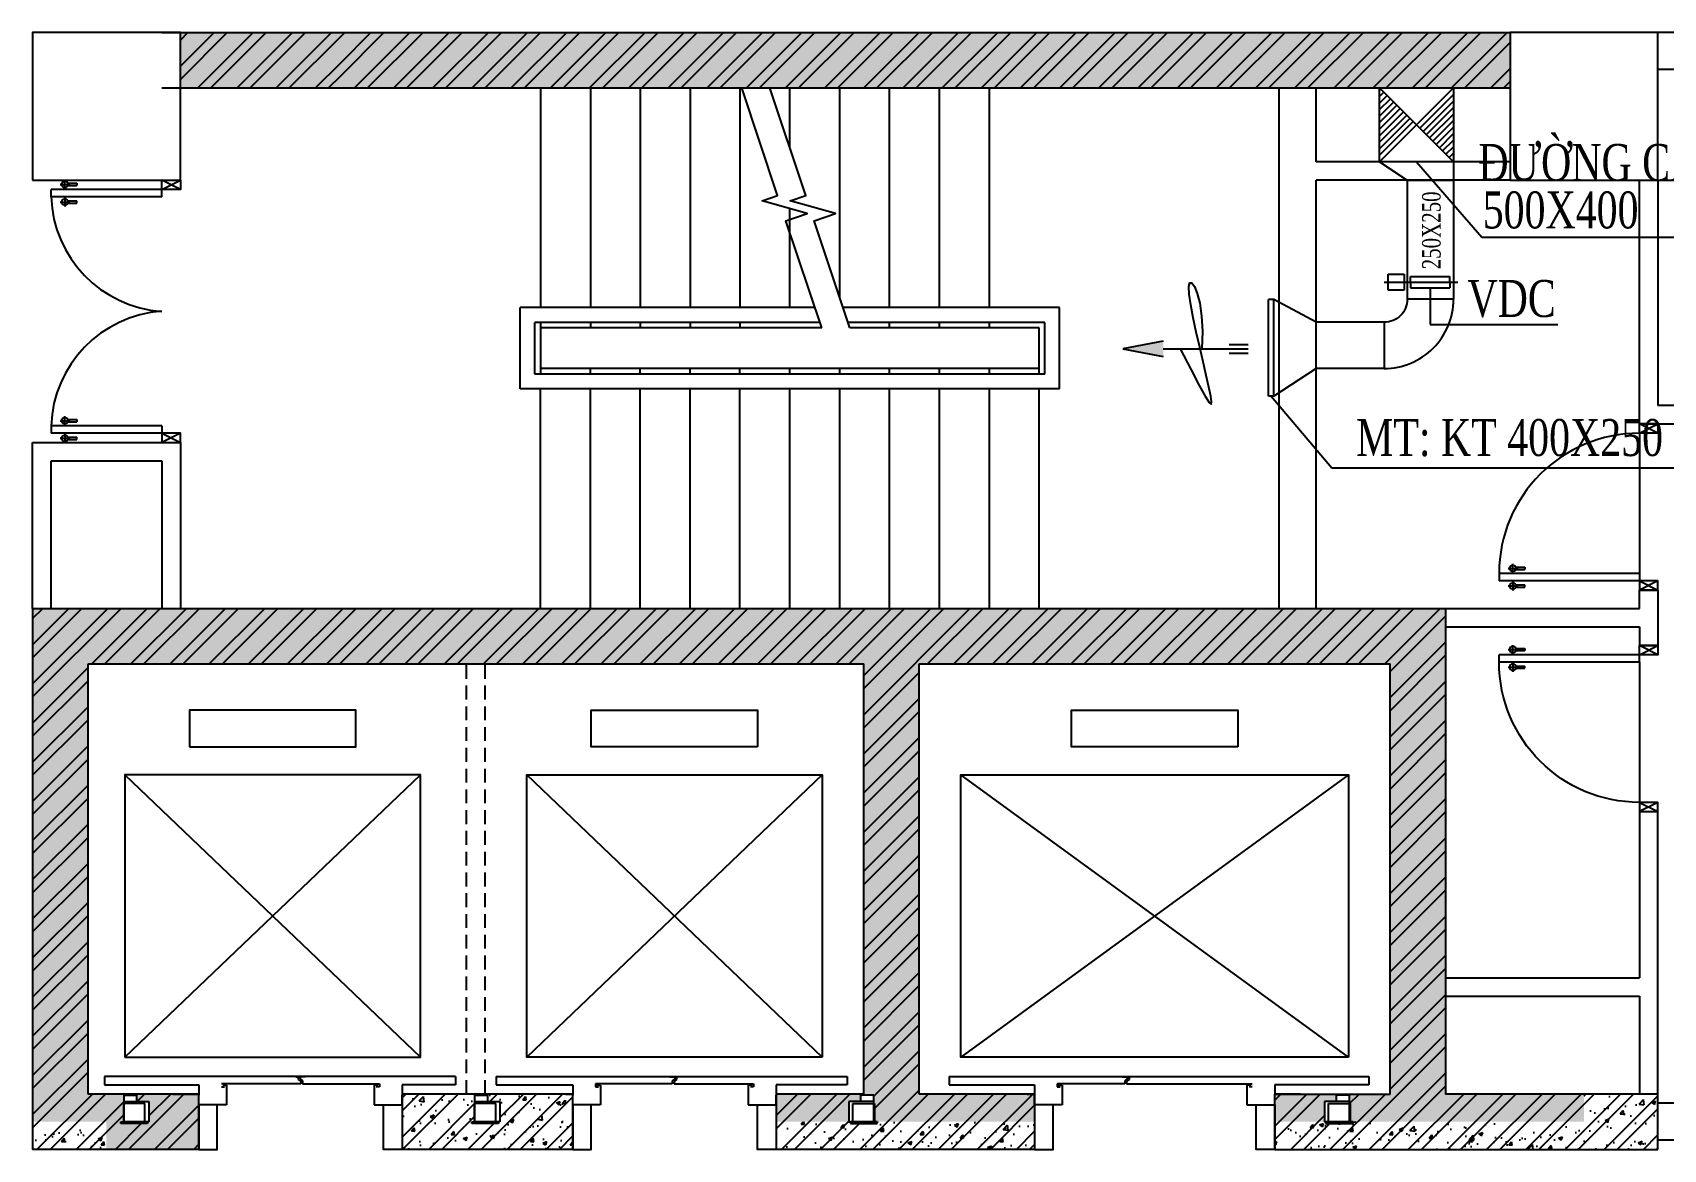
# Model space of a CAD drawing. Header units: metres. Extents: x 352651 to 1421851, y -87441 to -24441.
# Drawn here: x 559077 to 567907, y -54225 to -48175 of the extents above; entities that cross this region are included whole.
import ezdxf
from ezdxf.enums import TextEntityAlignment as Align

# ---------------------------------------------------------------- set-up
doc = ezdxf.new("R2010")
doc.units = ezdxf.units.M
doc.header["$LTSCALE"] = 300
doc.header["$MEASUREMENT"] = 0
doc.linetypes.add('DASHED2', pattern=[0.375, 0.25, -0.125])
for name, color, linetype in [('CUA', 8, 'CONTINUOUS'), ('CUAGIO', 2, 'CONTINUOUS'), ('HATCH', 145, 'CONTINUOUS'), ('KHUAT', 8, 'DASHED2'), ('THAY', 9, 'CONTINUOUS'), ('TUONG', 7, 'CONTINUOUS'), ('vach', 6, 'CONTINUOUS')]:
    doc.layers.add(name, color=color, linetype=linetype)
doc.styles.add('VNCC-RMD', font='vntimeh.shx', dxfattribs={"width": 0.75, "height": 300, "bigfont": 'vns.shx'})
pattern_1 = [(45, (87244.73, -347466.49), (-106.066017, 106.066017), []), (45, (87315.44, -347466.49), (-106.066017, 106.066017), [])]
pattern_2 = [(50, (87244.73, -347466.49), (215.178055, -18.82564), [22.5, -247.5]), (355, (87244.73, -347466.49), (-41.6254, 225.65764), [18, -198]), (100.4514, (87262.66, -347468.05), (173.552815, 206.83186), [19.12206, -210.34263]), (46.1842, (87244.73, -347406.49), (320.17231, -49.6557), [33.75, -371.25]), (96.6356, (87271.4, -347410.62), (280.39881, 292.23536), [28.68309, -315.5139]), (351.1842, (87244.73, -347406.5), (280.39858, 292.23558), [27, -297]), (21, (87274.73, -347421.49), (179.072116, -120.785667), [22.5, -247.5]), (326, (87274.73, -347421.49), (72.9946, 217.54501), [18, -198]), (71.4514, (87289.65, -347431.55), (252.06679, 96.75915), [19.12206, -210.34263]), (37.5, (87244.73, -347466.486), (3.647957, 99.868156), [0, -195.6, 0, -201, 0, -198.75]), (7.5, (87244.73, -347466.49), (78.920861, 118.323514), [0, -114.6, 0, -191.1, 0, -75.75]), (327.5, (87177.83, -347466.486), (160.146731, -6.766462), [0, -75, 0, -234, 0, -310.5]), (317.5, (87147.83, -347466.49), (174.95585, 30.031495), [0, -97.5, 0, -155.4, 0, -220.5])]

# ---------------------------------------------------------------- blocks, each defined once
blk = doc.blocks.new('c900')
at = {"layer": 'CUA', "ltscale": 0.2}
for p, q in [((22.3, 811.5), (22.3, 756.6)), ((50, 100), (50, 860)), ((90, 860), (50, 860)), ((90, 100), (90, 860)), ((117.7, 811.5), (117.7, 756.6)), ((46.9, 785.3), (-2.3, 785.3)), ((16.3, 769.1), (16.3, 719.8)), ((16.3, 719.8), (28.2, 719.8)), ((28.2, 769.1), (28.2, 719.8)), ((93.1, 785.3), (142.3, 785.3)), ((111.8, 769.1), (111.8, 719.8)), ((123.7, 719.8), (111.8, 719.8)), ((123.7, 769.1), (123.7, 719.8)), ((50, 100), (0, 0)), ((50, 0), (0, 100)), ((50, 0), (50, 100)), ((90, 100), (50, 100)), ((850, 0), (850, 100)), ((850, 0), (900, 100)), ((850, 100), (900, 0)), ((50, 0), (50, 0)), ((850, 0), (850, 0))]:
    blk.add_line(p, q, dxfattribs=at)
for points in [[(50, 100), (0, 100), (0, 0), (50, 0)], [(850, 100), (900, 100), (900, 0), (850, 0)]]:
    blk.add_lwpolyline(points, close=True, dxfattribs=at)
for centre in [(22.3, 785.3), (117.7, 785.3)]:
    blk.add_circle(centre, 17.3, dxfattribs=at)
blk.add_arc((90, 100), 760, 0, 90, dxfattribs=at)
blk = doc.blocks.new('cot1')
at = {"layer": 'vach'}
blk.add_lwpolyline([(-400, -400), (400, -400), (400, 400), (-400, 400)], close=True, dxfattribs=at)
blk = doc.blocks.new('tang ap cau thang')
at = {"layer": 'CUAGIO', "linetype": 'ByBlock', "ltscale": 1.5}
h = blk.add_hatch(dxfattribs=at)
h.set_pattern_fill('ANSI31', color=256, scale=200, style=0)
h.set_pattern_definition([(45, (0, 49505.64), (-17.6776695, 17.6776695), [])])
h.paths.add_polyline_path([(839475.9, 669.4), (839275.9, 469.4), (839475.9, 269.4)])
h.paths.add_polyline_path([(839075.9, 669.4), (839075.9, 269.4), (839275.9, 469.4)])
at = {"layer": 'CUAGIO'}
blk.add_hatch(color=1, dxfattribs=at).paths.add_polyline_path([(837685.1, -743.8), (837904.6, -702.8), (837904.6, -743.8), (837904.6, -784.8)])
at = {"layer": 'CUAGIO', "linetype": 'ByBlock', "ltscale": 1.5}
for p, q in [((839475.9, 669.4), (839075.9, 269.4)), ((839075.9, 669.4), (839475.9, 269.4))]:
    blk.add_line(p, q, dxfattribs=at)
at = {"layer": 'CUAGIO', "ltscale": 1.5}
for p, q in [((839075.9, 269.4), (839225.9, 169.4)), ((839475.9, 269.4), (839475.9, -474.9)), ((839225.9, 169.4), (839225.9, -474.9)), ((839225.9, 169.4), (839475.9, 169.4))]:
    blk.add_line(p, q, dxfattribs=at)
at = {"layer": 'CUAGIO', "color": 1}
for p, q in [((839122.5, -426.1), (839122.5, -338.7)), ((839122.5, -338.7), (839209.8, -338.7)), ((839209.8, -338.7), (839209.8, -426.1)), ((839242.9, -351.6), (839457, -351.6)), ((839242.9, -382.4), (839242.9, -351.6)), ((839457, -382.4), (839457, -351.6)), ((839101.2, -382.4), (839499.5, -382.4)), ((839209.8, -426.1), (839122.5, -426.1)), ((839242.9, -382.4), (839242.9, -413.2)), ((839242.9, -413.2), (839457, -413.2)), ((839457, -382.4), (839457, -413.2)), ((838503.2, -1000.4), (838503.2, -477.2)), ((837904.6, -702.8), (837685.1, -743.8)), ((837685.1, -743.8), (837904.6, -784.8)), ((837904.6, -743.8), (838364.3, -743.8)), ((838261.3, -720.9), (838364.3, -720.9)), ((838261.3, -766.7), (838364.3, -766.7))]:
    blk.add_line(p, q, dxfattribs=at)
at = {"layer": 'CUAGIO'}
for p, q in [((838474.1, -1000.4), (838474.1, -477.2)), ((838503.2, -477.2), (838474.1, -477.2)), ((838733.2, -599.9), (838503.2, -477.2)), ((838733.2, -849.9), (838733.2, -599.9)), ((839100.9, -599.9), (838733.2, -599.9)), ((838733.2, -849.9), (838503.2, -1000.4)), ((839100.9, -849.9), (838733.2, -849.9)), ((838503.2, -1000.4), (838474.1, -1000.4))]:
    blk.add_line(p, q, dxfattribs=at)
at = {"layer": 'CUAGIO', "ltscale": 1.5}
blk.add_lwpolyline([(839075.9, 669.4), (839475.9, 669.4), (839475.9, 269.4), (839075.9, 269.4)], close=True, dxfattribs=at)
at = {"layer": 'CUAGIO', "color": 1}
blk.add_lwpolyline([(837996.9, -743.8), (838055.1, -857.9), (838099.5, -943), (838131.5, -1000.9), (838152.4, -1033.6), (838163.6, -1043.1), (838166.3, -1031.4), (838162, -1000.4), (838152, -952.1), (838137.7, -888.9), (838120.5, -815), (838102.1, -735), (838083.8, -653.6), (838067.3, -575.4), (838054.1, -505), (838045.7, -447.1), (838043.6, -406.3), (838048.7, -386.3), (838059.4, -386.7), (838073.4, -406.2), (838088.5, -443.5), (838102.3, -497.2), (838112.6, -566), (838117, -648.7), (838113.4, -743.8)], dxfattribs=at)
at = {"layer": 'CUAGIO', "ltscale": 1.5}
blk.add_lwpolyline([(839100.9, -599.9), (839100.9, -849.9), (839100.9, -849.9, 0.414214), (839475.9, -474.9), (839475.9, -474.9), (839225.9, -474.9, -0.414214), (839100.9, -599.9)], format="xyb", close=True, dxfattribs=at)

msp = doc.modelspace()

# ---------------------------------------------------------------- hatches: boundary and pattern name
at = {"layer": 'HATCH', "linetype": 'Continuous'}
h = msp.add_hatch(dxfattribs=at)
h.set_pattern_fill('ANSI32,_O', color=256, scale=400)
h.set_pattern_definition(pattern_1)
h.paths.add_polyline_path([(560743.4, -48175.5), (559877.2, -48175.5), (559877.2, -48475.5), (560743.4, -48475.5)])
h = msp.add_hatch(dxfattribs=at)
h.set_pattern_fill('AR-CONC,_O', color=256, scale=30)
h.set_pattern_definition(pattern_2)
h.paths.add_polyline_path([(567077.2, -48175.5), (560743.4, -48175.5), (560743.4, -48475.5), (567077.2, -48475.5)])
h.paths.add_polyline_path([(560743.4, -48175.5), (559877.2, -48175.5), (559877.2, -48475.5), (560743.4, -48475.5)])
h = msp.add_hatch(dxfattribs=at)
h.set_pattern_fill('ANSI32,_O', color=256, scale=400)
h.set_pattern_definition(pattern_1)
h.paths.add_polyline_path([(567077.2, -48175.5), (560743.4, -48175.5), (560743.4, -48475.5), (567077.2, -48475.5)])
h = msp.add_hatch(dxfattribs=at)
h.set_pattern_fill('ANSI32,_O', color=256, scale=400)
h.set_pattern_definition(pattern_1)
h.paths.add_polyline_path([(566727.2, -51295.5), (560743.4, -51295.5), (560743.4, -51595.5), (563577.2, -51595.5), (563577.2, -53931.5), (563632.2, -53931.5), (563632.2, -53965.5), (563632.2, -53977.5), (563635.7, -53977.5), (563635.7, -54075.5), (563649.7, -54075.5), (564502.2, -54075.5), (564502.2, -53925.5), (563877.2, -53925.5), (563877.2, -51595.5), (566427.2, -51595.5), (566427.2, -53925.5), (566207.2, -53925.5), (566207.2, -53965.5), (566207.2, -53977.5), (566210.7, -53977.5), (566210.7, -54075.5), (566224.7, -54075.5), (567477.2, -54075.5), (567477.2, -53925.5), (566727.2, -53925.5)])
h.paths.add_polyline_path([(560743.4, -51295.5), (559477.2, -51295.5), (559477.2, -51595.5), (560743.4, -51595.5)])
h.paths.add_polyline_path([(559477.2, -51295.5), (559077.2, -51295.5), (559077.2, -54075.5), (559477.2, -54075.5), (559477.2, -53925.5), (559377.2, -53925.5), (559377.2, -51595.5), (559477.2, -51595.5)])
h.paths.add_polyline_path([(559977.2, -54075.5), (559699.7, -54075.5), (559699.7, -54085.5), (559554.7, -54085.5), (559554.7, -54075.5), (559477.2, -54075.5), (559477.2, -54225.5), (559977.2, -54225.5)])
h.paths.add_polyline_path([(559477.2, -54075.5), (559077.2, -54075.5), (559077.2, -54225.5), (559477.2, -54225.5)])
h.paths.add_polyline_path([(559977.2, -53925.5), (559837.2, -53925.5), (559642.2, -53925.5), (559642.2, -53965.5), (559707.2, -53965.5), (559707.2, -54075.5), (559977.2, -54075.5)])
h.paths.add_polyline_path([(561468.7, -53977.5), (561472.2, -53977.5), (561472.2, -53965.5), (561472.2, -53925.5), (561077.2, -53925.5), (561077.2, -53983.5), (561077.2, -54075.5), (561468.7, -54075.5)], flags=17)
h.paths.add_polyline_path([(562002.2, -54075.5), (561599.7, -54075.5), (561599.7, -54085.5), (561454.7, -54085.5), (561454.7, -54075.5), (561077.2, -54075.5), (561077.2, -54225.5), (562002.2, -54225.5)])
h.paths.add_polyline_path([(562002.2, -53925.5), (561542.2, -53925.5), (561542.2, -53965.5), (561607.2, -53965.5), (561607.2, -54075.5), (562002.2, -54075.5)], flags=17)
h.paths.add_polyline_path([(563497.2, -53965.5), (563562.2, -53965.5), (563562.2, -53925.5), (563102.2, -53925.5), (563102.2, -54075.5), (563497.2, -54075.5)], flags=17)
h.paths.add_polyline_path([(564502.2, -54075.5), (563649.7, -54075.5), (563649.7, -54085.5), (563504.7, -54085.5), (563504.7, -54075.5), (563497.2, -54075.5), (563102.2, -54075.5), (563102.2, -54225.5), (564502.2, -54225.5)])
h.paths.add_polyline_path([(566072.2, -53965.5), (566137.2, -53965.5), (566137.2, -53925.5), (565802.2, -53925.5), (565802.2, -53983.5), (565802.2, -54075.5), (566072.2, -54075.5)], flags=17)
h.paths.add_polyline_path([(567477.2, -54075.5), (566224.7, -54075.5), (566224.7, -54085.5), (566079.7, -54085.5), (566079.7, -54075.5), (566072.2, -54075.5), (565802.2, -54075.5), (565802.2, -54225.5), (567477.2, -54225.5)])
h.paths.add_polyline_path([(567877.2, -53925.5), (567477.2, -53925.5), (567477.2, -54075.5), (567877.2, -54075.5)])
h.paths.add_polyline_path([(567877.2, -54075.5), (567477.2, -54075.5), (567477.2, -54225.5), (567877.2, -54225.5)])
h = msp.add_hatch(dxfattribs=at)
h.set_pattern_fill('AR-CONC,_O', color=256, scale=30)
h.set_pattern_definition(pattern_2)
h.paths.add_polyline_path([(566727.2, -51295.5), (560743.4, -51295.5), (560743.4, -51595.5), (563577.2, -51595.5), (563577.2, -53925.5), (563102.2, -53925.5), (563102.2, -54075.5), (563497.2, -54075.5), (563497.2, -53965.5), (563562.2, -53965.5), (563562.2, -53931.5), (563632.2, -53931.5), (563632.2, -53965.5), (563632.2, -53977.5), (563635.7, -53977.5), (563635.7, -54075.5), (563649.7, -54075.5), (564502.2, -54075.5), (564502.2, -53925.5), (563877.2, -53925.5), (563877.2, -51595.5), (566427.2, -51595.5), (566427.2, -53925.5), (565802.2, -53925.5), (565802.2, -53931.5), (565802.2, -53983.5), (565802.2, -54075.5), (566072.2, -54075.5), (566072.2, -53965.5), (566137.2, -53965.5), (566137.2, -53931.5), (566207.2, -53931.5), (566207.2, -53965.5), (566207.2, -53977.5), (566210.7, -53977.5), (566210.7, -54075.5), (566224.7, -54075.5), (567477.2, -54075.5), (567477.2, -53925.5), (566727.2, -53925.5)])
h.paths.add_polyline_path([(560743.4, -51295.5), (559477.2, -51295.5), (559477.2, -51595.5), (560743.4, -51595.5)])
h.paths.add_polyline_path([(559477.2, -51295.5), (559077.2, -51295.5), (559077.2, -54075.5), (559477.2, -54075.5), (559477.2, -53925.5), (559377.2, -53925.5), (559377.2, -51595.5), (559477.2, -51595.5)])
h.paths.add_polyline_path([(559977.2, -54075.5), (559699.7, -54075.5), (559699.7, -54085.5), (559554.7, -54085.5), (559554.7, -54075.5), (559477.2, -54075.5), (559477.2, -54225.5), (559977.2, -54225.5)])
h.paths.add_polyline_path([(559977.2, -53925.5), (559837.2, -53925.5), (559477.2, -53925.5), (559477.2, -54075.5), (559568.7, -54075.5), (559568.7, -53977.5), (559572.2, -53977.5), (559572.2, -53965.5), (559572.2, -53931.5), (559642.2, -53931.5), (559642.2, -53965.5), (559707.2, -53965.5), (559707.2, -54075.5), (559977.2, -54075.5)])
at = {"layer": 'THAY', "linetype": 'Continuous'}
h = msp.add_hatch(dxfattribs=at)
h.set_pattern_fill('ANSI32,_O', color=256, scale=400)
h.set_pattern_definition(pattern_1)
h.paths.add_polyline_path([(559568.7, -53977.5), (559572.2, -53977.5), (559572.2, -53965.5), (559572.2, -53925.5), (559477.2, -53925.5), (559477.2, -54075.5), (559568.7, -54075.5)])
h = msp.add_hatch(dxfattribs=at)
h.set_pattern_fill('AR-CONC,_O', color=256, scale=30)
h.set_pattern_definition(pattern_2)
h.paths.add_polyline_path([(561468.7, -53977.5), (561472.2, -53977.5), (561472.2, -53965.5), (561472.2, -53931.5), (561542.2, -53931.5), (561542.2, -53965.5), (561607.2, -53965.5), (561607.2, -54075.5), (562002.2, -54075.5), (562002.2, -53925.5), (561077.2, -53925.5), (561077.2, -53931.5), (561077.2, -53983.5), (561077.2, -54075.5), (561468.7, -54075.5)])
h.paths.add_polyline_path([(562002.2, -54075.5), (561599.7, -54075.5), (561599.7, -54085.5), (561454.7, -54085.5), (561454.7, -54075.5), (561077.2, -54075.5), (561077.2, -54225.5), (562002.2, -54225.5)])
h.paths.add_polyline_path([(564502.2, -54075.5), (563649.7, -54075.5), (563649.7, -54085.5), (563504.7, -54085.5), (563504.7, -54075.5), (563497.2, -54075.5), (563102.2, -54075.5), (563102.2, -54225.5), (564502.2, -54225.5)])
h = msp.add_hatch(dxfattribs=at)
h.set_pattern_fill('AR-CONC,_O', color=256, scale=30)
h.set_pattern_definition(pattern_2)
h.paths.add_polyline_path([(567877.2, -53925.5), (567477.2, -53925.5), (567477.2, -54075.5), (567877.2, -54075.5)])
h.paths.add_polyline_path([(567877.2, -54075.5), (567477.2, -54075.5), (567477.2, -54225.5), (567877.2, -54225.5)])
h.paths.add_polyline_path([(567477.2, -54075.5), (566224.7, -54075.5), (566224.7, -54085.5), (566079.7, -54085.5), (566079.7, -54075.5), (566072.2, -54075.5), (565802.2, -54075.5), (565802.2, -54225.5), (567477.2, -54225.5)])
h = msp.add_hatch(dxfattribs=at)
h.set_pattern_fill('AR-CONC,_O', color=256, scale=30)
h.set_pattern_definition(pattern_2)
h.paths.add_polyline_path([(559477.2, -54225.5), (559477.2, -54075.5), (559077.2, -54075.5), (559077.2, -54225.5)])

# ---------------------------------------------------------------- linework, layer by layer
at = {"layer": 'CUA', "ltscale": 0.2}
for p, q in [((559225.8, -48997.8), (559280.6, -48997.8)), ((559225.8, -48997.8), (559280.6, -48997.8)), ((559251.9, -49022.4), (559251.9, -48973.2)), ((559251.9, -49022.4), (559251.9, -48973.2)), ((559268.2, -48991.8), (559317.4, -48991.8)), ((559268.2, -48991.8), (559317.4, -48991.8)), ((559317.4, -48991.8), (559317.4, -49003.7)), ((559317.4, -48991.8), (559317.4, -49003.7)), ((559777.2, -49025.5), (559877.2, -48975.5)), ((559877.2, -49025.5), (559777.2, -48975.5)), ((559777.2, -49025.5), (559877.2, -48975.5)), ((559877.2, -49025.5), (559777.2, -48975.5)), ((559777.2, -49025.5), (559177.2, -49025.5)), ((559177.2, -49065.5), (559177.2, -49025.5)), ((559777.2, -49025.5), (559177.2, -49025.5)), ((559177.2, -49065.5), (559177.2, -49025.5)), ((559777.2, -49065.5), (559177.2, -49065.5)), ((559777.2, -49065.5), (559177.2, -49065.5)), ((559251.9, -49068.6), (559251.9, -49117.8)), ((559251.9, -49068.6), (559251.9, -49117.8)), ((559268.2, -49003.7), (559317.4, -49003.7)), ((559268.2, -49003.7), (559317.4, -49003.7)), ((559268.2, -49087.3), (559317.4, -49087.3)), ((559268.2, -49087.3), (559317.4, -49087.3)), ((559317.4, -49099.1), (559317.4, -49087.3)), ((559317.4, -49099.1), (559317.4, -49087.3)), ((559877.2, -49025.5), (559777.2, -49025.5)), ((559777.2, -49065.5), (559777.2, -49025.5)), ((559877.2, -49025.5), (559777.2, -49025.5)), ((559777.2, -49065.5), (559777.2, -49025.5)), ((559877.2, -49025.5), (559877.2, -49025.5)), ((559877.2, -49025.5), (559877.2, -49025.5)), ((559225.8, -49093.2), (559280.6, -49093.2)), ((559225.8, -49093.2), (559280.6, -49093.2)), ((559268.2, -49099.1), (559317.4, -49099.1)), ((559268.2, -49099.1), (559317.4, -49099.1)), ((559777.2, -50305.5), (559177.2, -50305.5)), ((559177.2, -50305.5), (559177.2, -50345.5)), ((559777.2, -50305.5), (559177.2, -50305.5)), ((559177.2, -50305.5), (559177.2, -50345.5)), ((559225.8, -50277.8), (559280.6, -50277.8)), ((559225.8, -50277.8), (559280.6, -50277.8)), ((559251.9, -50302.4), (559251.9, -50253.2)), ((559251.9, -50302.4), (559251.9, -50253.2)), ((559268.2, -50271.8), (559317.4, -50271.8)), ((559268.2, -50271.8), (559317.4, -50271.8)), ((559268.2, -50283.7), (559317.4, -50283.7)), ((559268.2, -50283.7), (559317.4, -50283.7)), ((559317.4, -50271.8), (559317.4, -50283.7)), ((559317.4, -50271.8), (559317.4, -50283.7)), ((559777.2, -50305.5), (559777.2, -50345.5)), ((559777.2, -50305.5), (559777.2, -50345.5)), ((559777.2, -50345.5), (559177.2, -50345.5)), ((559777.2, -50345.5), (559177.2, -50345.5)), ((559225.8, -50373.2), (559280.6, -50373.2)), ((559225.8, -50373.2), (559280.6, -50373.2)), ((559251.9, -50348.6), (559251.9, -50397.8)), ((559251.9, -50348.6), (559251.9, -50397.8)), ((559268.2, -50367.3), (559317.4, -50367.3)), ((559268.2, -50367.3), (559317.4, -50367.3)), ((559268.2, -50379.1), (559317.4, -50379.1)), ((559268.2, -50379.1), (559317.4, -50379.1)), ((559317.4, -50379.1), (559317.4, -50367.3)), ((559317.4, -50379.1), (559317.4, -50367.3)), ((559877.2, -50345.5), (559777.2, -50345.5)), ((559777.2, -50345.5), (559877.2, -50395.5)), ((559877.2, -50345.5), (559777.2, -50395.5)), ((559877.2, -50345.5), (559777.2, -50345.5)), ((559777.2, -50345.5), (559877.2, -50395.5)), ((559877.2, -50345.5), (559777.2, -50395.5)), ((559877.2, -50345.5), (559877.2, -50345.5)), ((559877.2, -50345.5), (559877.2, -50345.5))]:
    msp.add_line(p, q, dxfattribs=at)
at = {"layer": 'CUA', "linetype": 'Continuous'}
msp.add_line((567877.2, -48975.5), (570177.2, -48975.5), dxfattribs=at)
at = {"layer": 'CUA', "ltscale": 0.2}
for points in [[(559777.2, -49025.5), (559777.2, -48975.5), (559877.2, -48975.5), (559877.2, -49025.5)], [(559777.2, -49025.5), (559777.2, -48975.5), (559877.2, -48975.5), (559877.2, -49025.5)], [(559777.2, -50345.5), (559777.2, -50395.5), (559877.2, -50395.5), (559877.2, -50345.5)], [(559777.2, -50345.5), (559777.2, -50395.5), (559877.2, -50395.5), (559877.2, -50345.5)]]:
    msp.add_lwpolyline(points, close=True, dxfattribs=at)
for centre in [(559251.9, -48997.8), (559251.9, -48997.8), (559251.9, -49093.2), (559251.9, -49093.2), (559251.9, -50277.8), (559251.9, -50277.8), (559251.9, -50373.2), (559251.9, -50373.2)]:
    msp.add_circle(centre, 17.3, dxfattribs=at)
for centre, start, end in [((559820.4, -49043.7), 181.94497, 266.15278), ((559820.4, -49043.7), 181.94497, 266.15278), ((559820.4, -50327.3), 93.84722, 178.05503), ((559820.4, -50327.3), 93.84722, 178.05503)]:
    msp.add_arc(centre, 643.3, start, end, dxfattribs=at)
at = {"layer": 'CUAGIO', "linetype": 'ByBlock', "ltscale": 1.5}
for p, q in [((566570, -48875.8), (566923.4, -49284.5)), ((566923.4, -49284.5), (567965.1, -49284.5)), ((566644, -49558.5), (566644, -49755.9)), ((566644, -49755.9), (567336, -49755.9)), ((565782.8, -50145.6), (566111.1, -50532.8)), ((566111.1, -50532.8), (567998.5, -50532.8))]:
    msp.add_line(p, q, dxfattribs=at)
at = {"layer": 'KHUAT'}
for p, q in [((561427.2, -53925.5), (561427.2, -51595.5)), ((561527.2, -53925.5), (561527.2, -51595.5))]:
    msp.add_line(p, q, dxfattribs=at)
at = {"layer": 'THAY'}
for p, q in [((561827.2, -48475.5), (561827.2, -49665.5)), ((562097.2, -48475.5), (562097.2, -49665.5)), ((562367.2, -48475.5), (562367.2, -49665.5)), ((562637.2, -48475.5), (562637.2, -49665.5)), ((562907.2, -48475.5), (562907.2, -49665.5)), ((563177.2, -48800.1), (563177.2, -48475.5)), ((563447.2, -49610.7), (563447.2, -48475.5)), ((563717.2, -49665.5), (563717.2, -48475.5)), ((563987.2, -49665.5), (563987.2, -48475.5)), ((564257.2, -49665.5), (564257.2, -48475.5)), ((563177.2, -49665.5), (563177.2, -49129.2)), ((563313, -49665.5), (561717.2, -49665.5)), ((561717.2, -50105.5), (561717.2, -49665.5)), ((564637.2, -49665.5), (563465.5, -49665.5)), ((564637.2, -50105.5), (564637.2, -49665.5)), ((563339.7, -49745.5), (561797.2, -49745.5)), ((561797.2, -50025.5), (561797.2, -49745.5)), ((561827.2, -49745.5), (561827.2, -50025.5)), ((563349.7, -49775.5), (561827.2, -49775.5)), ((562097.2, -49745.5), (562097.2, -49775.5)), ((562367.2, -49745.5), (562367.2, -49775.5)), ((562637.2, -49745.5), (562637.2, -49775.5)), ((562907.2, -49745.5), (562907.2, -49775.5)), ((564557.2, -49745.5), (563492.2, -49745.5)), ((564527.2, -49775.5), (563502.1, -49775.5)), ((563717.2, -49775.5), (563717.2, -49745.5)), ((563987.2, -49775.5), (563987.2, -49745.5)), ((564257.2, -49775.5), (564257.2, -49745.5)), ((564527.2, -50025.5), (564527.2, -49775.5)), ((564557.2, -50025.5), (564557.2, -49745.5)), ((564557.2, -50025.5), (561797.2, -50025.5)), ((564527.2, -49995.5), (561827.2, -49995.5)), ((562097.2, -50025.5), (562097.2, -49995.5)), ((562367.2, -50025.5), (562367.2, -49995.5)), ((562637.2, -50025.5), (562637.2, -49995.5)), ((562907.2, -50025.5), (562907.2, -49995.5)), ((563177.2, -50025.5), (563177.2, -49995.5)), ((563447.2, -50025.5), (563447.2, -49995.5)), ((563717.2, -50025.5), (563717.2, -49995.5)), ((563987.2, -50025.5), (563987.2, -49995.5)), ((564257.2, -50025.5), (564257.2, -49995.5)), ((564637.2, -50105.5), (561717.2, -50105.5)), ((561827.2, -51295.5), (561827.2, -50105.5)), ((562097.2, -51295.5), (562097.2, -50105.5)), ((562367.2, -51295.5), (562367.2, -50105.5)), ((562637.2, -51295.5), (562637.2, -50105.5)), ((562907.2, -51295.5), (562907.2, -50105.5)), ((563177.2, -51295.5), (563177.2, -50105.5)), ((563447.2, -51295.5), (563447.2, -50105.5)), ((563717.2, -51295.5), (563717.2, -50105.5)), ((563987.2, -51295.5), (563987.2, -50105.5)), ((564257.2, -51295.5), (564257.2, -50105.5)), ((564527.2, -51295.5), (564527.2, -50105.5)), ((567777.2, -50345.5), (567777.2, -51105.5)), ((567777.2, -51585.5), (567777.2, -52345.5)), ((559577.2, -53725.5), (561177.2, -52195.5)), ((559577.2, -52195.5), (561177.2, -53725.5)), ((563352.2, -53725.5), (561752.2, -52195.5)), ((563352.2, -52195.5), (561752.2, -53725.5)), ((566202.2, -53725.5), (564102.2, -52195.5)), ((566202.2, -52195.5), (564102.2, -53725.5)), ((560527.2, -53830.5), (559467.2, -53830.5)), ((559467.2, -53830.5), (559467.2, -53876.5)), ((560502.2, -53831.5), (560515.2, -53831.5)), ((560515.2, -53831.5), (560515.2, -53847.5)), ((560515.2, -53847.5), (560527.2, -53856.1)), ((560525.2, -53831.5), (560525.2, -53843.5)), ((560527.2, -53831.5), (560525.2, -53831.5)), ((560525.2, -53843.5), (560527.2, -53844.9)), ((561367.2, -53830.5), (560527.2, -53830.5)), ((560527.2, -53831.5), (560527.2, -53830.5)), ((560552.2, -53831.5), (560527.2, -53831.5)), ((560527.2, -53844.9), (560539.2, -53853.5)), ((560527.2, -53856.1), (560529.2, -53857.5)), ((560529.2, -53857.5), (560529.2, -53869.5)), ((560539.2, -53853.5), (560539.2, -53869.5)), ((561367.2, -53830.5), (561367.2, -53876.5)), ((561587.2, -53830.5), (562552.2, -53830.5)), ((561587.2, -53830.5), (561587.2, -53876.5)), ((562527.2, -53831.5), (562552.2, -53831.5)), ((562552.2, -53844.9), (562540.2, -53853.5)), ((562540.2, -53853.5), (562540.2, -53869.5)), ((562552.2, -53856.1), (562550.2, -53857.5)), ((562550.2, -53857.5), (562550.2, -53869.5)), ((562552.2, -53830.5), (563487.2, -53830.5)), ((562552.2, -53831.5), (562552.2, -53830.5)), ((562552.2, -53831.5), (562554.2, -53831.5)), ((562554.2, -53843.5), (562552.2, -53844.9)), ((562564.2, -53847.5), (562552.2, -53856.1)), ((562554.2, -53831.5), (562554.2, -53843.5)), ((562577.2, -53831.5), (562564.2, -53831.5)), ((562564.2, -53831.5), (562564.2, -53847.5)), ((563487.2, -53830.5), (563487.2, -53876.5)), ((564040.5, -53830.5), (564040.5, -53876.5)), ((564040.5, -53830.5), (565002.2, -53830.5)), ((564977.2, -53831.5), (565002.2, -53831.5)), ((565002.2, -53844.9), (564990.2, -53853.5)), ((564990.2, -53853.5), (564990.2, -53869.5)), ((565002.2, -53856.1), (565000.2, -53857.5)), ((565000.2, -53857.5), (565000.2, -53869.5)), ((565002.2, -53830.5), (566312.2, -53830.5)), ((565002.2, -53831.5), (565002.2, -53830.5)), ((565002.2, -53831.5), (565004.2, -53831.5)), ((565004.2, -53843.5), (565002.2, -53844.9)), ((565014.2, -53847.5), (565002.2, -53856.1)), ((565004.2, -53831.5), (565004.2, -53843.5)), ((565027.2, -53831.5), (565014.2, -53831.5)), ((565014.2, -53831.5), (565014.2, -53847.5)), ((566312.2, -53830.5), (566312.2, -53876.5)), ((559467.2, -53876.5), (559977.2, -53876.5)), ((559572.2, -53965.5), (559572.2, -53931.5)), ((559572.2, -53931.5), (559642.2, -53931.5)), ((559642.2, -53965.5), (559642.2, -53931.5)), ((559837.2, -53925.5), (559977.2, -53925.5)), ((559977.2, -53876.5), (559977.2, -53931.5)), ((559977.2, -53983.5), (559977.2, -53931.5)), ((560527.2, -53869.5), (560099.2, -53869.5)), ((560099.2, -53886.5), (560116.2, -53886.5)), ((560107.2, -53878), (560127.2, -53878)), ((560127.2, -53878), (560127.2, -53931.5)), ((560127.2, -53931.5), (560127.2, -53983.5)), ((560529.2, -53869.5), (560527.2, -53869.5)), ((560539.2, -53869.5), (560955.2, -53869.5)), ((560927.2, -53878), (560927.2, -53931.5)), ((560947.2, -53878), (560927.2, -53878)), ((560927.2, -53931.5), (560927.2, -53983.5)), ((560955.2, -53886.5), (560938.2, -53886.5)), ((560955.2, -53869.5), (560955.2, -53886.5)), ((561367.2, -53876.5), (561077.2, -53876.5)), ((561077.2, -53876.5), (561077.2, -53931.5)), ((561117.2, -53925.5), (561077.2, -53925.5)), ((561077.2, -53983.5), (561077.2, -53931.5)), ((561472.2, -53965.5), (561472.2, -53931.5)), ((561472.2, -53931.5), (561542.2, -53931.5)), ((561542.2, -53965.5), (561542.2, -53931.5)), ((561587.2, -53876.5), (562002.2, -53876.5)), ((561962.2, -53925.5), (562002.2, -53925.5)), ((562002.2, -53876.5), (562002.2, -53931.5)), ((562002.2, -53983.5), (562002.2, -53931.5)), ((562540.2, -53869.5), (562124.2, -53869.5)), ((562124.2, -53869.5), (562124.2, -53886.5)), ((562124.2, -53886.5), (562141.2, -53886.5)), ((562132.2, -53878), (562152.2, -53878)), ((562152.2, -53878), (562152.2, -53931.5)), ((562152.2, -53931.5), (562152.2, -53983.5)), ((562550.2, -53869.5), (562552.2, -53869.5)), ((562552.2, -53869.5), (562980.2, -53869.5)), ((562972.2, -53878), (562952.2, -53878)), ((562952.2, -53878), (562952.2, -53931.5)), ((562952.2, -53931.5), (562952.2, -53983.5)), ((562980.2, -53886.5), (562963.2, -53886.5)), ((562980.2, -53869.5), (562980.2, -53886.5)), ((563487.2, -53876.5), (563102.2, -53876.5)), ((563102.2, -53876.5), (563102.2, -53931.5)), ((563242.2, -53925.5), (563102.2, -53925.5)), ((563102.2, -53983.5), (563102.2, -53931.5)), ((563562.2, -53965.5), (563562.2, -53931.5)), ((563632.2, -53931.5), (563562.2, -53931.5)), ((563632.2, -53965.5), (563632.2, -53931.5)), ((564040.5, -53876.5), (564502.2, -53876.5)), ((564462.2, -53925.5), (564502.2, -53925.5)), ((564502.2, -53876.5), (564502.2, -53931.5)), ((564502.2, -53983.5), (564502.2, -53931.5)), ((564990.2, -53869.5), (564624.2, -53869.5)), ((564624.2, -53869.5), (564624.2, -53886.5)), ((564624.2, -53886.5), (564641.2, -53886.5)), ((564632.2, -53878), (564652.2, -53878)), ((564652.2, -53878), (564652.2, -53931.5)), ((564652.2, -53931.5), (564652.2, -53983.5)), ((565000.2, -53869.5), (565002.2, -53869.5)), ((565002.2, -53869.5), (565680.2, -53869.5)), ((565672.2, -53878), (565652.2, -53878)), ((565652.2, -53878), (565652.2, -53931.5)), ((565652.2, -53931.5), (565652.2, -53983.5)), ((565680.2, -53886.5), (565663.2, -53886.5)), ((566312.2, -53876.5), (565802.2, -53876.5)), ((565802.2, -53876.5), (565802.2, -53931.5)), ((565942.2, -53925.5), (565802.2, -53925.5)), ((565802.2, -53983.5), (565802.2, -53931.5)), ((566137.2, -53965.5), (566137.2, -53931.5)), ((566207.2, -53931.5), (566137.2, -53931.5)), ((566207.2, -53965.5), (566207.2, -53931.5)), ((559568.7, -53977.5), (559568.7, -54075.5)), ((559685.7, -53977.5), (559568.7, -53977.5)), ((559572.2, -54075.5), (559572.2, -53965.5)), ((559572.2, -53965.5), (559642.2, -53965.5)), ((559642.2, -53965.5), (559707.2, -53965.5)), ((559685.7, -54075.5), (559685.7, -53977.5)), ((559707.2, -53965.5), (559707.2, -54075.5)), ((560127.2, -53983.5), (559977.2, -53983.5)), ((560927.2, -53983.5), (561077.2, -53983.5)), ((561468.7, -53977.5), (561468.7, -54075.5)), ((561585.7, -53977.5), (561468.7, -53977.5)), ((561472.2, -54075.5), (561472.2, -53965.5)), ((561472.2, -53965.5), (561542.2, -53965.5)), ((561542.2, -53965.5), (561607.2, -53965.5)), ((561585.7, -54075.5), (561585.7, -53977.5)), ((561607.2, -53965.5), (561607.2, -54075.5)), ((562152.2, -53983.5), (562002.2, -53983.5)), ((562952.2, -53983.5), (563102.2, -53983.5)), ((563497.2, -53965.5), (563497.2, -54075.5)), ((563562.2, -53965.5), (563497.2, -53965.5)), ((563518.7, -54075.5), (563518.7, -53977.5)), ((563518.7, -53977.5), (563635.7, -53977.5)), ((563632.2, -53965.5), (563562.2, -53965.5)), ((563632.2, -54075.5), (563632.2, -53965.5)), ((563635.7, -53977.5), (563635.7, -54075.5)), ((564652.2, -53983.5), (564502.2, -53983.5)), ((565652.2, -53983.5), (565802.2, -53983.5)), ((566072.2, -53965.5), (566072.2, -54075.5)), ((566137.2, -53965.5), (566072.2, -53965.5)), ((566093.7, -54075.5), (566093.7, -53977.5)), ((566093.7, -53977.5), (566210.7, -53977.5)), ((566207.2, -53965.5), (566137.2, -53965.5)), ((566207.2, -54075.5), (566207.2, -53965.5)), ((566210.7, -53977.5), (566210.7, -54075.5)), ((559554.7, -54075.5), (559568.7, -54075.5)), ((559554.7, -54085.5), (559554.7, -54075.5)), ((559699.7, -54085.5), (559554.7, -54085.5)), ((559568.7, -54075.5), (559685.7, -54075.5)), ((559707.2, -54075.5), (559572.2, -54075.5)), ((559707.2, -54075.5), (559572.2, -54075.5)), ((559685.7, -54075.5), (559699.7, -54075.5)), ((559699.7, -54075.5), (559699.7, -54085.5)), ((561454.7, -54075.5), (561468.7, -54075.5)), ((561454.7, -54085.5), (561454.7, -54075.5)), ((561599.7, -54085.5), (561454.7, -54085.5)), ((561468.7, -54075.5), (561585.7, -54075.5)), ((561607.2, -54075.5), (561472.2, -54075.5)), ((561607.2, -54075.5), (561472.2, -54075.5)), ((561585.7, -54075.5), (561599.7, -54075.5)), ((561599.7, -54075.5), (561599.7, -54085.5)), ((563497.2, -54075.5), (563632.2, -54075.5)), ((563497.2, -54075.5), (563632.2, -54075.5)), ((563504.7, -54075.5), (563504.7, -54085.5)), ((563518.7, -54075.5), (563504.7, -54075.5)), ((563504.7, -54085.5), (563649.7, -54085.5)), ((563635.7, -54075.5), (563518.7, -54075.5)), ((563649.7, -54075.5), (563635.7, -54075.5)), ((563649.7, -54085.5), (563649.7, -54075.5)), ((566072.2, -54075.5), (566207.2, -54075.5)), ((566072.2, -54075.5), (566207.2, -54075.5)), ((566079.7, -54075.5), (566079.7, -54085.5)), ((566093.7, -54075.5), (566079.7, -54075.5)), ((566079.7, -54085.5), (566224.7, -54085.5)), ((566210.7, -54075.5), (566093.7, -54075.5)), ((566224.7, -54075.5), (566210.7, -54075.5)), ((566224.7, -54085.5), (566224.7, -54075.5))]:
    msp.add_line(p, q, dxfattribs=at)
at = {"layer": 'THAY', "linetype": 'Continuous'}
for p, q in [((569477.2, -53975.5), (567877.2, -53975.5)), ((569477.2, -54175.5), (567877.2, -54175.5))]:
    msp.add_line(p, q, dxfattribs=at)
at = {"layer": 'THAY'}
for points in [[(563349.7, -49775.5), (563156.1, -49194.4), (563271.1, -49156.1), (563027.2, -49086.3), (563110.8, -49058.4), (562916.7, -48475.5)], [(563502.1, -49775.5), (563308.6, -49194.4), (563423.5, -49156.1), (563179.7, -49086.3), (563263.3, -49058.4), (563069.1, -48475.5)]]:
    msp.add_lwpolyline(points, dxfattribs=at)
for points in [[(559927.2, -52045.5), (560827.2, -52045.5), (560827.2, -51845.5), (559927.2, -51845.5)], [(563002.2, -52045.5), (562102.2, -52045.5), (562102.2, -51845.5), (563002.2, -51845.5)], [(565602.2, -52045.5), (564702.2, -52045.5), (564702.2, -51845.5), (565602.2, -51845.5)], [(559577.2, -53725.5), (561177.2, -53725.5), (561177.2, -52195.5), (559577.2, -52195.5)], [(563352.2, -53725.5), (561752.2, -53725.5), (561752.2, -52195.5), (563352.2, -52195.5)], [(566202.2, -53725.5), (564102.2, -53725.5), (564102.2, -52195.5), (566202.2, -52195.5)]]:
    msp.add_lwpolyline(points, close=True, dxfattribs=at)
at = {"layer": 'TUONG'}
for p, q in [((575077.2, -48175.5), (567877.2, -48175.5)), ((575077.2, -48375.5), (567877.2, -48375.5)), ((565827.2, -51295.5), (565827.2, -48475.5)), ((566027.2, -48875.5), (566027.2, -48475.5)), ((567077.2, -48875.5), (566027.2, -48875.5)), ((566027.2, -51295.5), (566027.2, -48975.5)), ((567077.2, -48975.5), (566027.2, -48975.5)), ((567777.2, -50295.5), (567777.2, -48975.5)), ((567877.2, -48975.5), (567877.2, -50195.5)), ((567977.2, -50195.5), (567877.2, -50195.5)), ((567777.2, -50295.5), (567877.2, -50295.5)), ((567877.2, -50295.5), (567777.2, -50295.5)), ((567777.2, -50295.5), (567977.2, -50295.5)), ((559077.2, -51295.5), (559077.2, -50395.5)), ((559077.2, -50395.5), (559877.2, -50395.5)), ((559877.2, -50395.5), (559877.2, -51295.5)), ((559177.2, -51295.5), (559177.2, -50495.5)), ((559177.2, -50495.5), (559777.2, -50495.5)), ((559777.2, -50495.5), (559777.2, -51295.5)), ((567777.2, -51295.5), (567777.2, -51195.5)), ((567877.2, -51195.5), (567777.2, -51195.5)), ((567777.2, -51195.5), (567877.2, -51195.5)), ((567777.2, -51195.5), (567877.2, -51195.5)), ((567877.2, -51195.5), (567877.2, -51495.5)), ((566727.2, -51295.5), (567777.2, -51295.5)), ((566727.2, -51395.5), (567777.2, -51395.5)), ((567777.2, -51395.5), (567777.2, -51495.5)), ((567877.2, -51495.5), (567777.2, -51495.5)), ((567777.2, -51495.5), (567877.2, -51495.5)), ((567777.2, -52395.5), (567877.2, -52395.5)), ((567777.2, -52395.5), (567777.2, -53295.5)), ((567877.2, -53925.5), (567877.2, -52395.5)), ((566727.2, -53295.5), (567777.2, -53295.5)), ((566727.2, -53395.5), (567777.2, -53395.5)), ((567777.2, -53395.5), (567777.2, -53925.5))]:
    msp.add_line(p, q, dxfattribs=at)
at = {"layer": 'TUONG', "ltscale": 20}
for points in [[(559977.2, -54225.5), (560077.2, -54225.5), (560077.2, -53983.5), (559977.2, -53983.5)], [(561077.2, -54225.5), (560977.2, -54225.5), (560977.2, -53983.5), (561077.2, -53983.5)], [(562002.2, -54225.5), (562102.2, -54225.5), (562102.2, -53983.5), (562002.2, -53983.5)], [(563102.2, -54225.5), (563002.2, -54225.5), (563002.2, -53983.5), (563102.2, -53983.5)], [(564502.2, -54225.5), (564602.2, -54225.5), (564602.2, -53983.5), (564502.2, -53983.5)], [(565802.2, -54225.5), (565702.2, -54225.5), (565702.2, -53983.5), (565802.2, -53983.5)]]:
    msp.add_lwpolyline(points, close=True, dxfattribs=at)
at = {"layer": 'vach'}
for p, q in [((559777.2, -48175.5), (567077.2, -48175.5)), ((559777.2, -48475.5), (567077.2, -48475.5)), ((559077.2, -51295.5), (566727.2, -51295.5)), ((559077.2, -51295.5), (559077.2, -54225.5)), ((566727.2, -51295.5), (566727.2, -53925.5)), ((559377.2, -53925.5), (559377.2, -51595.5)), ((559377.2, -51595.5), (563577.2, -51595.5)), ((563577.2, -53925.5), (563577.2, -51595.5)), ((563877.2, -53925.5), (563877.2, -51595.5)), ((563877.2, -51595.5), (566427.2, -51595.5)), ((566427.2, -53925.5), (566427.2, -51595.5)), ((559977.2, -53925.5), (559377.2, -53925.5)), ((559977.2, -54225.5), (559977.2, -53925.5)), ((561077.2, -53925.5), (561077.2, -54225.5)), ((562002.2, -53925.5), (561077.2, -53925.5)), ((562002.2, -54225.5), (562002.2, -53925.5)), ((563102.2, -53925.5), (563102.2, -54225.5)), ((563577.2, -53925.5), (563102.2, -53925.5)), ((564502.2, -53925.5), (563877.2, -53925.5)), ((564502.2, -53925.5), (564502.2, -54225.5)), ((565802.2, -54225.5), (565802.2, -53925.5)), ((565802.2, -53925.5), (566427.2, -53925.5)), ((567877.2, -53925.5), (566727.2, -53925.5)), ((567877.2, -54225.5), (567877.2, -53925.5)), ((559977.2, -54225.5), (559077.2, -54225.5)), ((559977.2, -54225.5), (559977.2, -54225.5)), ((562002.2, -54225.5), (561077.2, -54225.5)), ((561077.2, -54225.5), (561077.2, -54225.5)), ((562002.2, -54225.5), (562002.2, -54225.5)), ((564502.2, -54225.5), (563102.2, -54225.5)), ((563102.2, -54225.5), (563102.2, -54225.5)), ((564502.2, -54225.5), (564502.2, -54225.5)), ((565802.2, -54225.5), (565802.2, -54225.5)), ((565802.2, -54225.5), (567877.2, -54225.5))]:
    msp.add_line(p, q, dxfattribs=at)

# ---------------------------------------------------------------- block references
at = {"layer": 'CUAGIO', "linetype": 'ByBlock'}
msp.add_blockref('tang ap cau thang', (-272705.9, -49144.9), dxfattribs=at)
at = {"layer": 'TUONG', "rotation": 90}
msp.add_blockref('c900', (567877.2, -51195.5), dxfattribs=at)
at = {"layer": 'TUONG', "xscale": -1, "rotation": 90}
msp.add_blockref('c900', (567877.2, -51495.5), dxfattribs=at)
at = {"layer": 'vach'}
for p in [(559477.2, -48575.5), (567477.2, -48575.5)]:
    msp.add_blockref('cot1', p, dxfattribs=at)

# ---------------------------------------------------------------- texts
at = {"layer": 'CUAGIO', "color": 3, "style": 'VNCC-RMD', "width": 0.75}
for s, p in [('®\xadêng cÊp khÝ', (566905, -48978.8)), ('500x400', (566928.6, -49236.2))]:
    msp.add_text(s, height=200, dxfattribs=at).set_placement(p)
msp.add_text('250x250', height=100, rotation=90, dxfattribs=at).set_placement((566700.5, -49246.9), align=Align.CENTER)
msp.add_text('MT: kt 400x250', height=200, dxfattribs=at).set_placement((567074, -50469.1), align=Align.CENTER)
at = {"layer": 'CUAGIO', "color": 3, "insert": (566845.7, -49515.8), "char_height": 200, "width": 262.638, "attachment_point": 1, "style": 'VNCC-RMD'}
msp.add_mtext('VDC', dxfattribs=at)

doc.saveas('drawing.dxf')
